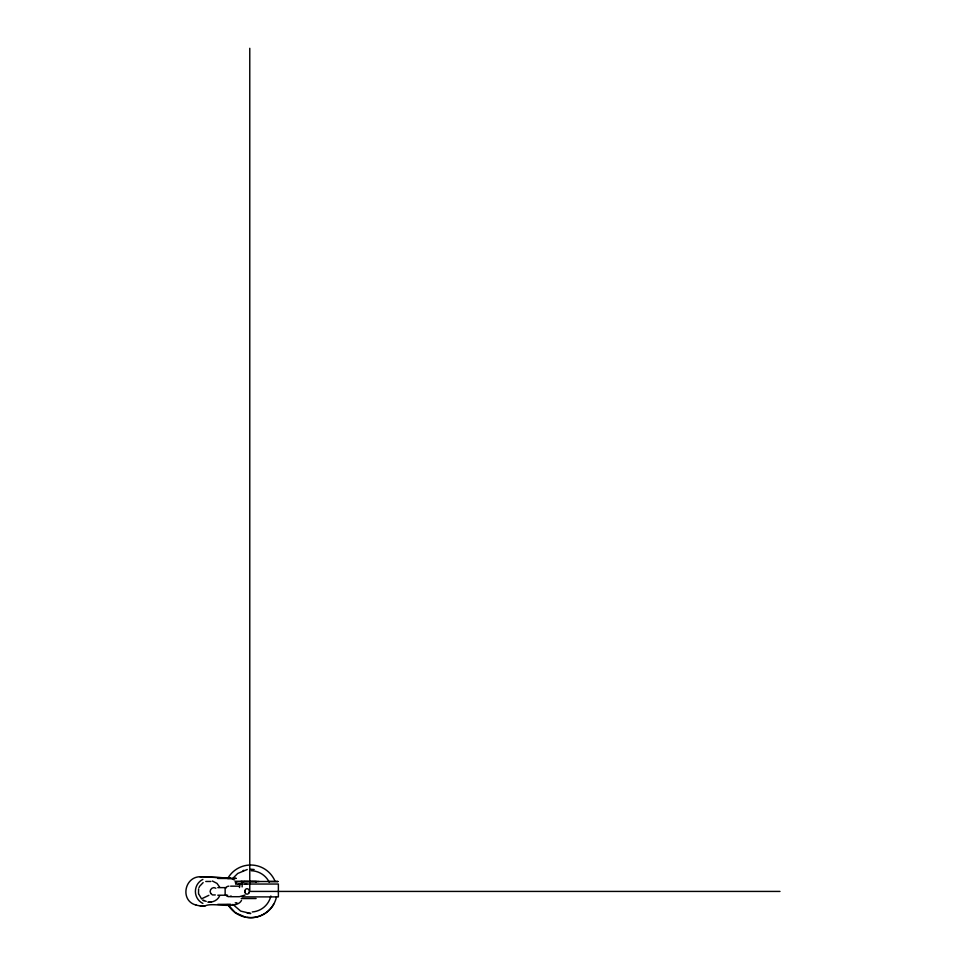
<?xml version="1.0" encoding="UTF-8"?>
<svg xmlns="http://www.w3.org/2000/svg" width="966" height="966" viewBox="0 0 966 966"><rect width="100%" height="100%" fill="white"/><g stroke="black" fill="none" stroke-linecap="round" stroke-linejoin="round"><path stroke-width="1.45" d="M244.833 891.932L244.833 890.918M198.598 889.01L198.501 893.49M240.111 884.023L239.471 887.573M241.524 900.36C236.549 910.238 212.17 901.64 204.828 906.072L203.717 906.072M198.984 887.682L199.274 886.921M219.705 895.651C217.857 900.348 212.653 902.655 207.835 902.123M199.721 886.196L203.138 882.598M273.704 904.224C268.451 913.498 257.379 919.125 246.801 917.277M232.806 878.372L237.696 873.481L247.248 869.509M236.96 902.787L235.185 902.848M255.942 882.344L256.328 881.499L235.233 881.499L235.74 883.661M244.169 881.499L242.164 882.236L241.246 881.499L235.607 881.499M208.861 895.337L202.28 898.477M243.046 870.62L243.867 870.33M205.782 881.475L210.854 881.463M215.297 894.927L212.448 894.927L210.769 893.49M244.966 895.071L239.435 896.702L230.645 896.702M200.626 876.742C184.277 876.379 179.797 900.94 196.134 905.082M208.873 902.159L211.083 902.051M227.674 878.577L233.349 878.36M203.307 900.626L204.285 900.614M204.768 906.072L200.409 906.072M275.081 881.511L277.145 881.511M277.339 881.511L277.991 881.511L246.91 881.511M217.748 904.369L230.802 904.309M203.693 876.742L230.355 878.118L234.472 879.966M238.264 884.216L240.606 884.216M196.158 905.094L200.638 906.072M201.387 876.742L202.28 876.742M234.702 878.36L236.042 878.36L235.378 878.36M235.487 881.499L236.622 882.453M268.85 881.511L270.613 881.511M270.987 881.511L274.912 881.511M242.925 881.499L241.246 881.499M243.83 881.499L246.523 881.499M235.752 884.035L278.377 884.035L278.377 896.895L242.14 896.895M230.632 886.16L239.423 886.16M226.334 887.633L217.761 887.633M779.985 891.425L249.771 891.425L249.771 48.3M227.638 895.228L217.761 895.216M241.246 898.549L256.111 898.537M226.37 904.683L230.367 904.671M201.411 906.072L202.305 906.072M230.777 878.492L217.736 878.444M240.763 881.499L248.54 881.499M249.735 881.499L252.283 881.499M259.142 881.511L252.524 881.499M245.183 884.035L246.704 884.035M199.865 876.742L230.355 878.118M250.701 869.243L254.167 869.509M247.284 913.22L250.737 913.498L240.691 911.095L232.83 904.381M206.193 901.399L202.812 900.034M245.424 917.145L235.342 912.737L227.952 904.587A26.336 26.336 0 0 0 276.493 896.822M212.387 881.004L217.012 883.407L219.693 887.174M215.865 888.237C212.701 885.943 208.475 890.338 210.757 893.465M201.604 898.96L198.598 893.84M242.14 884.035L242.14 886.897M231.115 895.989A5.265 4.371 90 0 1 225.138 894.069L225.138 888.805A5.265 4.371 90 0 1 228.93 886.16M227.904 878.203A26.336 26.336 0 0 1 274.779 880.63M270.854 895.977A20.648 20.648 0 0 1 252.247 911.964M251.172 870.728A20.648 20.648 0 0 1 269.321 882.381M202.884 903.439A13.27 12.993 -89.9 0 1 202.872 879.41M248.89 893.019A2.741 2.27 -90 0 0 247.248 888.708A2.741 2.27 -90 0 0 244.966 892.572A2.741 2.27 -90 0 0 248.89 893.019"/></g></svg>
